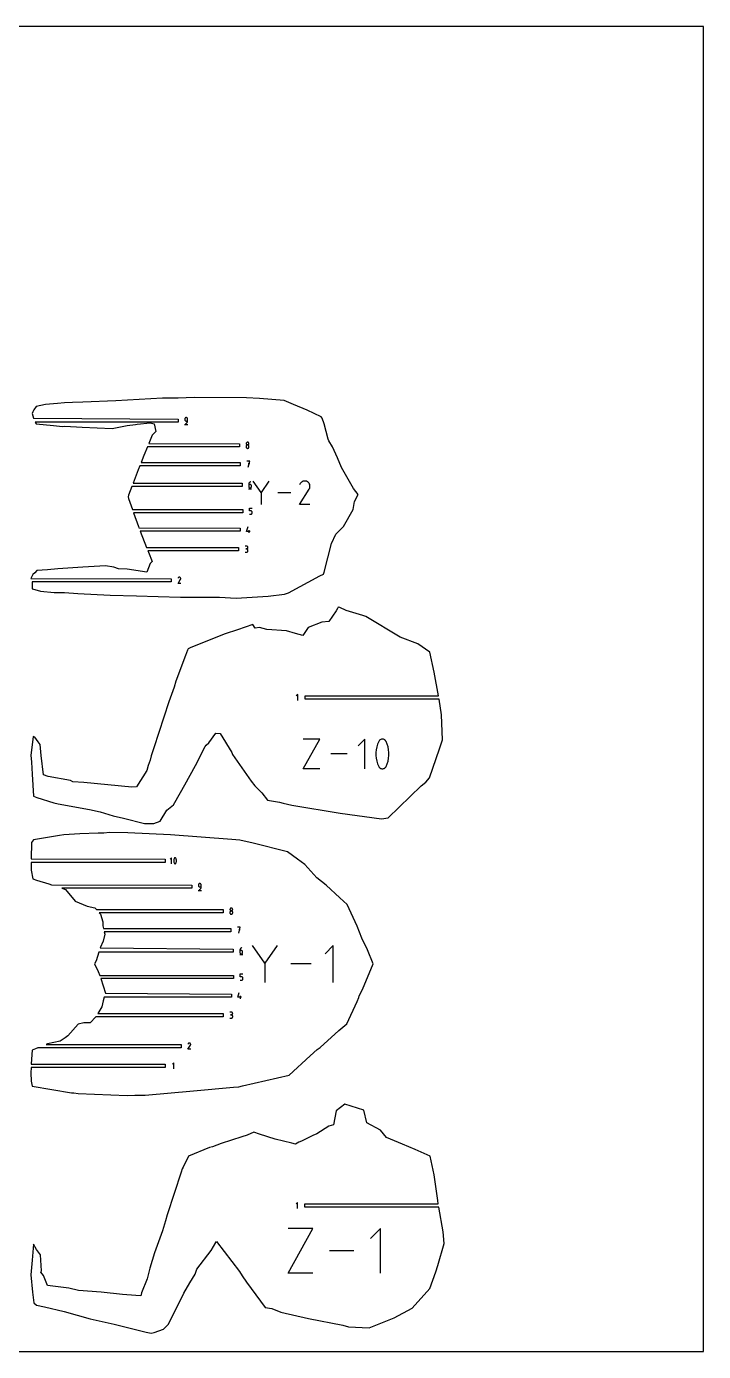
# Model space of a CAD drawing. Extents: x 0 to 560, y 0 to 480.
# Drawn here: x 314.8 to 560, y 0 to 480 of the extents above; entities that cross this region are included whole.
import ezdxf

# ---------------------------------------------------------------- set-up
doc = ezdxf.new("R2010")
doc.units = 0

msp = doc.modelspace()

# ---------------------------------------------------------------- linework, layer by layer
at = {"layer": 'annotation', "color": 1}
for p, q in [((372.147314, 337.915461), (372.139284, 337.825975)), ((372.139284, 337.825975), (372.139284, 337.576914)), ((372.139284, 337.576914), (372.139284, 337.576914)), ((372.139284, 337.576914), (372.147314, 337.487433)), ((372.170462, 337.999706), (372.147314, 337.915461)), ((372.147314, 337.487433), (372.170462, 337.4032)), ((372.207309, 338.077298), (372.170462, 337.999706)), ((372.170462, 337.4032), (372.207309, 337.325627)), ((372.256439, 338.146827), (372.207309, 338.077298)), ((372.207309, 337.325627), (372.256439, 337.25612)), ((372.316432, 338.206879), (372.256439, 338.146827)), ((372.256439, 337.25612), (372.316432, 337.196091)), ((372.385873, 338.256044), (372.316432, 338.206879)), ((372.316432, 337.196091), (372.385873, 337.146949)), ((372.463343, 338.292909), (372.385873, 338.256044)), ((372.385873, 337.146949), (372.463343, 337.110102)), ((372.387782, 336.084096), (372.530029, 336.137104)), ((372.387782, 336.084096), (372.387782, 336.084096)), ((372.547425, 338.316064), (372.463343, 338.292909)), ((372.463343, 337.110102), (372.547425, 337.08696)), ((372.530029, 336.137104), (372.660594, 336.208754)), ((372.636702, 338.324096), (372.547425, 338.316064)), ((372.547425, 337.08696), (372.636702, 337.078933)), ((372.726164, 338.316064), (372.636702, 338.324096)), ((372.636702, 338.324096), (372.636702, 338.324096)), ((372.636702, 337.078933), (373.134121, 337.078933)), ((372.660594, 336.208754), (372.778128, 336.297221)), ((372.810345, 338.292909), (372.726164, 338.316064)), ((372.778128, 336.297221), (372.881282, 336.400678)), ((372.887844, 338.256044), (372.810345, 338.292909)), ((372.881282, 336.400678), (372.968706, 336.517301)), ((372.957261, 338.206879), (372.887844, 338.256044)), ((373.017197, 338.146827), (372.957261, 338.206879)), ((372.968706, 336.517301), (373.039051, 336.645264)), ((373.066251, 338.077298), (373.017197, 338.146827)), ((373.039051, 336.645264), (373.090968, 336.78274)), ((373.103023, 337.999706), (373.066251, 338.077298)), ((373.090968, 336.78274), (373.123108, 336.927905)), ((373.126113, 337.915461), (373.103023, 337.999706)), ((373.123108, 336.927905), (373.134121, 337.078933)), ((373.134121, 337.825975), (373.126113, 337.915461)), ((373.134121, 337.078933), (373.134121, 337.825975)), ((373.134121, 337.825975), (373.134121, 337.825975)), ((372.077124, 335.804096), (373.197124, 335.804096)), ((394.389874, 329.000863), (394.381847, 328.911795)), ((394.381847, 328.911795), (394.381847, 328.911795)), ((394.381847, 328.911795), (394.389878, 328.822309)), ((394.389874, 328.005138), (394.381847, 327.915693)), ((394.381847, 327.915693), (394.381847, 327.667897)), ((394.381847, 327.667897), (394.381847, 327.667897)), ((394.381847, 327.667897), (394.389878, 327.578459)), ((394.41301, 329.084783), (394.389874, 329.000863)), ((394.41301, 328.08935), (394.389874, 328.005138)), ((394.389878, 328.822309), (394.413026, 328.738064)), ((394.389878, 327.578459), (394.413026, 327.494343)), ((394.449842, 329.16213), (394.41301, 329.084783)), ((394.449842, 328.166918), (394.41301, 328.08935)), ((394.413026, 328.738064), (394.449873, 328.660471)), ((394.413026, 327.494343), (394.449873, 327.416937)), ((394.498956, 329.231483), (394.449842, 329.16213)), ((394.498956, 328.236429), (394.449842, 328.166918)), ((394.449873, 328.660471), (394.499002, 328.590943)), ((394.449873, 327.416937), (394.499002, 327.347631)), ((394.558938, 329.291418), (394.498956, 329.231483)), ((394.558938, 328.29647), (394.498956, 328.236429)), ((394.499002, 328.590943), (394.558996, 328.530891)), ((394.499002, 327.347631), (394.558996, 327.287811)), ((394.628374, 329.340512), (394.558938, 329.291418)), ((394.628374, 328.345627), (394.558938, 328.29647)), ((394.558996, 328.530891), (394.628437, 328.481726)), ((394.558996, 327.287811), (394.628437, 327.238868)), ((394.70585, 329.377341), (394.628374, 329.340512)), ((394.70585, 328.382489), (394.628374, 328.345627)), ((394.628437, 328.481726), (394.705907, 328.44486)), ((394.628437, 327.238868), (394.705907, 327.20219)), ((394.789952, 329.400482), (394.70585, 329.377341)), ((394.789952, 328.405642), (394.70585, 328.382489)), ((394.705907, 328.44486), (394.789989, 328.421706)), ((394.705907, 327.20219), (394.789989, 327.179164)), ((394.879266, 329.408512), (394.789952, 329.400482)), ((394.879266, 328.413674), (394.789952, 328.405642)), ((394.789989, 328.421706), (394.879266, 328.413674)), ((394.789989, 327.179164), (394.879266, 327.171181)), ((394.96858, 329.400482), (394.879266, 329.408512)), ((394.879266, 329.408512), (394.879266, 329.408512)), ((394.879266, 328.413674), (394.968543, 328.421706)), ((394.96858, 328.405647), (394.879266, 328.413674)), ((394.879266, 328.413674), (394.879266, 328.413674)), ((394.879266, 328.413674), (394.879266, 328.413674)), ((394.879266, 327.171181), (394.968543, 327.179164)), ((394.879266, 327.171181), (394.879266, 327.171181)), ((394.968543, 328.421706), (395.052625, 328.44486)), ((394.968543, 327.179164), (395.052625, 327.20219)), ((395.052682, 329.377341), (394.96858, 329.400482)), ((395.052682, 328.382505), (394.96858, 328.405647)), ((395.052625, 328.44486), (395.130096, 328.481726)), ((395.052625, 327.20219), (395.130096, 327.238868)), ((395.130158, 329.340512), (395.052682, 329.377341)), ((395.130158, 328.345659), (395.052682, 328.382505)), ((395.130096, 328.481726), (395.199536, 328.530891)), ((395.130096, 327.238868), (395.199536, 327.287811)), ((395.199594, 329.291418), (395.130158, 329.340512)), ((395.199594, 328.296516), (395.130158, 328.345659)), ((395.199536, 328.530891), (395.25953, 328.590943)), ((395.199536, 327.287811), (395.25953, 327.347631)), ((395.259576, 329.231483), (395.199594, 329.291418)), ((395.259576, 328.236487), (395.199594, 328.296516)), ((395.25953, 328.590943), (395.308659, 328.660471)), ((395.25953, 327.347631), (395.308659, 327.416937)), ((395.30869, 329.16213), (395.259576, 329.231483)), ((395.30869, 328.166981), (395.259576, 328.236487)), ((395.308659, 328.660471), (395.345506, 328.738064)), ((395.308659, 327.416937), (395.345506, 327.494343)), ((395.345522, 329.084783), (395.30869, 329.16213)), ((395.345522, 328.089407), (395.30869, 328.166981)), ((395.345506, 328.738064), (395.368654, 328.822309)), ((395.345506, 327.494343), (395.368654, 327.578459)), ((395.368659, 329.000863), (395.345522, 329.084783)), ((395.368659, 328.005175), (395.345522, 328.089407)), ((395.368654, 328.822309), (395.376685, 328.911795)), ((395.368654, 327.578459), (395.376685, 327.667897)), ((395.376685, 328.911795), (395.368659, 329.000863)), ((395.376685, 327.915693), (395.368659, 328.005175)), ((395.376685, 328.911795), (395.376685, 328.911795)), ((395.376685, 327.667897), (395.376685, 327.915693)), ((395.376685, 327.915693), (395.376685, 327.915693)), ((395.6311, 322.560087), (394.634998, 322.560087)), ((395.133119, 320.320087), (395.6311, 322.560087)), ((395.6311, 321.562581), (395.133119, 321.562581)), ((395.223862, 312.572289), (396.343862, 312.572289)), ((395.297177, 314.246189), (395.286163, 314.094783)), ((395.286163, 314.094783), (395.286163, 313.35027)), ((395.783581, 314.094783), (395.286163, 314.094783)), ((395.286163, 313.35027), (395.286163, 313.35027)), ((395.286163, 313.35027), (395.294193, 313.260789)), ((395.294193, 313.260789), (395.317341, 313.176556)), ((395.329325, 314.39166), (395.297177, 314.246189)), ((395.317341, 313.176556), (395.354188, 313.098983)), ((395.381263, 314.529394), (395.329325, 314.39166)), ((395.354188, 313.098983), (395.403318, 313.029476)), ((395.451651, 314.657585), (395.381263, 314.529394)), ((395.403318, 313.029476), (395.463311, 312.969447)), ((395.539146, 314.774432), (395.451651, 314.657585)), ((395.463311, 312.969447), (395.532752, 312.920305)), ((395.532752, 312.920305), (395.610222, 312.883458)), ((395.642405, 314.878129), (395.539146, 314.774432)), ((395.610222, 312.883458), (395.694304, 312.860316)), ((395.760086, 314.966873), (395.642405, 314.878129)), ((395.694304, 312.860316), (395.783581, 312.852289)), ((395.890846, 315.038861), (395.760086, 314.966873)), ((395.873043, 314.086799), (395.783581, 314.094783)), ((395.783581, 312.852289), (395.873043, 312.860316)), ((395.783581, 312.852289), (395.783581, 312.852289)), ((395.957224, 314.063773), (395.873043, 314.086799)), ((395.873043, 312.860316), (395.957224, 312.883458)), ((396.033344, 315.092289), (395.890846, 315.038861)), ((396.034723, 314.027095), (395.957224, 314.063773)), ((395.957224, 312.883458), (396.034723, 312.920305)), ((396.033344, 315.092289), (396.033344, 315.092289)), ((396.104141, 313.978152), (396.034723, 314.027095)), ((396.034723, 312.920305), (396.104141, 312.969447)), ((396.164076, 313.918332), (396.104141, 313.978152)), ((396.104141, 312.969447), (396.164076, 313.029476)), ((396.21313, 313.849026), (396.164076, 313.918332)), ((396.164076, 313.029476), (396.21313, 313.098983)), ((396.249902, 313.77162), (396.21313, 313.849026)), ((396.21313, 313.098983), (396.249902, 313.176556)), ((396.272992, 313.687504), (396.249902, 313.77162)), ((396.249902, 313.176556), (396.272992, 313.260789)), ((396.281, 313.598066), (396.272992, 313.687504)), ((396.272992, 313.260789), (396.281, 313.35027)), ((396.281, 313.35027), (396.281, 313.598066)), ((396.281, 313.598066), (396.281, 313.598066)), ((399.755255, 311.22603), (396.906644, 315.345511)), ((402.603331, 315.345511), (399.755255, 311.22603)), ((413.678695, 306.805231), (417.18336, 312.447292)), ((413.933083, 314.395637), (413.684051, 313.917923)), ((414.130711, 314.675876), (413.933083, 314.395637)), ((414.367819, 314.90981), (414.130711, 314.675876)), ((414.637198, 315.095566), (414.367819, 314.90981)), ((414.931635, 315.231271), (414.637198, 315.095566)), ((415.243919, 315.315052), (414.931635, 315.231271)), ((415.56684, 315.345035), (415.243919, 315.315052)), ((415.893186, 315.319347), (415.56684, 315.345035)), ((416.215745, 315.236114), (415.893186, 315.319347)), ((416.527306, 315.093464), (416.215745, 315.236114)), ((416.805965, 314.895589), (416.527306, 315.093464)), ((416.527306, 315.093464), (416.527306, 315.093464)), ((417.038954, 314.658141), (416.805965, 314.895589)), ((417.224201, 314.388397), (417.038954, 314.658141)), ((417.18336, 312.447292), (417.18755, 312.452476)), ((417.18336, 312.447292), (417.18336, 312.447292)), ((417.18755, 312.452476), (417.191567, 312.457705)), ((417.191567, 312.457705), (417.19544, 312.463021)), ((417.19544, 312.463021), (417.199193, 312.46847)), ((417.199193, 312.46847), (417.202854, 312.474095)), ((417.202854, 312.474095), (417.206448, 312.479941)), ((417.206448, 312.479941), (417.210003, 312.486051)), ((417.210003, 312.486051), (417.213545, 312.492469)), ((417.213545, 312.492469), (417.2171, 312.49924)), ((417.2171, 312.49924), (417.361807, 312.809938)), ((417.2171, 312.49924), (417.2171, 312.49924)), ((417.359635, 314.093634), (417.224201, 314.388397)), ((417.443184, 313.781129), (417.359635, 314.093634)), ((417.361807, 312.809938), (417.446342, 313.132004)), ((417.472777, 313.45816), (417.443184, 313.781129)), ((417.446342, 313.132004), (417.472777, 313.45816)), ((399.755255, 311.557538), (399.755255, 306.805033)), ((410.476375, 311.075272), (405.80688, 311.075272)), ((395.532239, 304.548924), (395.532239, 305.546431)), ((395.532239, 305.546431), (396.527076, 305.546431)), ((396.029658, 304.548924), (395.532239, 304.548924)), ((395.532239, 303.306431), (396.029658, 303.306431)), ((396.118972, 304.540941), (396.029658, 304.548924)), ((396.029658, 303.306431), (396.118935, 303.314458)), ((396.029658, 303.306431), (396.029658, 303.306431)), ((396.118935, 303.314458), (396.203017, 303.3376)), ((396.203074, 304.517915), (396.118972, 304.540941)), ((396.203017, 303.3376), (396.280487, 303.374447)), ((396.28055, 304.481237), (396.203074, 304.517915)), ((396.280487, 303.374447), (396.349928, 303.423589)), ((396.349986, 304.432294), (396.28055, 304.481237)), ((396.349928, 303.423589), (396.409921, 303.483618)), ((396.409968, 304.372474), (396.349986, 304.432294)), ((396.409921, 303.483618), (396.459051, 303.553124)), ((396.459082, 304.303168), (396.409968, 304.372474)), ((396.459051, 303.553124), (396.495898, 303.630698)), ((396.495914, 304.225762), (396.459082, 304.303168)), ((396.495898, 303.630698), (396.519046, 303.714931)), ((396.51905, 304.141646), (396.495914, 304.225762)), ((396.519046, 303.714931), (396.527076, 303.804412)), ((396.527076, 304.052208), (396.51905, 304.141646)), ((396.527076, 303.804412), (396.527076, 304.052208)), ((396.527076, 304.052208), (396.527076, 304.052208)), ((417.471488, 306.805231), (413.678695, 306.805231)), ((394.526347, 297.102955), (395.023063, 298.844974)), ((395.770104, 297.102955), (394.526347, 297.102955)), ((395.397286, 296.604974), (395.397286, 297.599812)), ((394.509453, 291.756251), (394.012035, 291.756251)), ((394.012035, 289.51892), (394.509453, 289.51892)), ((394.509453, 290.761413), (394.260393, 290.761413)), ((394.260393, 290.761413), (394.509453, 290.761413)), ((394.598915, 291.748221), (394.509453, 291.756251)), ((394.509453, 290.761413), (394.598915, 290.769445)), ((394.598915, 290.753384), (394.509453, 290.761413)), ((394.509453, 290.761413), (394.509453, 290.761413)), ((394.509453, 289.51892), (394.598915, 289.526945)), ((394.509453, 289.51892), (394.509453, 289.51892)), ((394.683096, 291.72508), (394.598915, 291.748221)), ((394.598915, 290.769445), (394.683096, 290.7926)), ((394.683096, 290.730242), (394.598915, 290.753384)), ((394.598915, 289.526945), (394.683096, 289.550075)), ((394.760595, 291.688251), (394.683096, 291.72508)), ((394.683096, 290.7926), (394.760595, 290.829465)), ((394.760595, 290.693414), (394.683096, 290.730242)), ((394.683096, 289.550075), (394.760595, 289.586889)), ((394.830013, 291.639158), (394.760595, 291.688251)), ((394.760595, 290.829465), (394.830013, 290.87863)), ((394.830013, 290.64432), (394.760595, 290.693414)), ((394.760595, 289.586889), (394.830013, 289.635967)), ((394.889948, 291.579223), (394.830013, 291.639158)), ((394.830013, 290.87863), (394.889948, 290.938683)), ((394.889948, 290.584385), (394.830013, 290.64432)), ((394.830013, 289.635967), (394.889948, 289.69589)), ((394.939002, 291.50987), (394.889948, 291.579223)), ((394.889948, 290.938683), (394.939002, 291.008211)), ((394.939002, 290.515032), (394.889948, 290.584385)), ((394.889948, 289.69589), (394.939002, 289.765239)), ((394.975774, 291.432522), (394.939002, 291.50987)), ((394.939002, 291.008211), (394.975774, 291.085803)), ((394.975774, 290.437684), (394.939002, 290.515032)), ((394.939002, 289.765239), (394.975774, 289.842592)), ((394.998864, 291.348603), (394.975774, 291.432522)), ((394.975774, 291.085803), (394.998864, 291.170049)), ((394.998864, 290.353765), (394.975774, 290.437684)), ((394.975774, 289.842592), (394.998864, 289.926532)), ((395.006872, 291.259535), (394.998864, 291.348603)), ((394.998864, 291.170049), (395.006872, 291.259535)), ((395.006872, 290.264697), (394.998864, 290.353765)), ((394.998864, 289.926532), (395.006872, 290.015636)), ((395.006872, 291.259535), (395.006872, 291.259535)), ((395.006872, 290.015636), (395.006872, 290.264697)), ((395.006872, 290.264697), (395.006872, 290.264697)), ((369.668873, 278.260162), (370.588135, 279.740057)), ((369.735598, 280.251101), (369.670278, 280.125798)), ((369.787435, 280.324607), (369.735598, 280.251101)), ((369.849628, 280.385967), (369.787435, 280.324607)), ((369.920285, 280.434691), (369.849628, 280.385967)), ((369.997515, 280.470286), (369.920285, 280.434691)), ((370.079426, 280.492261), (369.997515, 280.470286)), ((370.164127, 280.500125), (370.079426, 280.492261)), ((370.249727, 280.493388), (370.164127, 280.500125)), ((370.334333, 280.471556), (370.249727, 280.493388)), ((370.416055, 280.434139), (370.334333, 280.471556)), ((370.489146, 280.382237), (370.416055, 280.434139)), ((370.416055, 280.434139), (370.416055, 280.434139)), ((370.550258, 280.319955), (370.489146, 280.382237)), ((370.598848, 280.249202), (370.550258, 280.319955)), ((370.588135, 279.740057), (370.589234, 279.741416)), ((370.588135, 279.740057), (370.588135, 279.740057)), ((370.589234, 279.741416), (370.590288, 279.742788)), ((370.590288, 279.742788), (370.591304, 279.744182)), ((370.591304, 279.744182), (370.592288, 279.745612)), ((370.592288, 279.745612), (370.593248, 279.747087)), ((370.593248, 279.747087), (370.594191, 279.74862)), ((370.594191, 279.74862), (370.595124, 279.750223)), ((370.595124, 279.750223), (370.596053, 279.751906)), ((370.596053, 279.751906), (370.596985, 279.753683)), ((370.596985, 279.753683), (370.634941, 279.835178)), ((370.596985, 279.753683), (370.596985, 279.753683)), ((370.634372, 280.171887), (370.598848, 280.249202)), ((370.656286, 280.089918), (370.634372, 280.171887)), ((370.634941, 279.835178), (370.657115, 279.919654)), ((370.664049, 280.005204), (370.656286, 280.089918)), ((370.657115, 279.919654), (370.664049, 280.005204)), ((370.66371, 278.260162), (369.668873, 278.260162)), ((413.015437, 238.028063), (412.517456, 237.529942)), ((413.015437, 235.788063), (413.015437, 238.028063)), ((415.02313, 211.102136), (420.984576, 221.838663)), ((420.984576, 221.838663), (415.02313, 221.838663)), ((437.294725, 221.838663), (434.907857, 219.451122)), ((437.294725, 211.102136), (437.294725, 221.838663)), ((442.350307, 220.988503), (441.938743, 220.020666)), ((442.488902, 221.21898), (442.350307, 220.988503)), ((442.350307, 220.988503), (442.350307, 220.988503)), ((442.661629, 221.415388), (442.488902, 221.21898)), ((442.862767, 221.575825), (442.661629, 221.415388)), ((443.086598, 221.69839), (442.862767, 221.575825)), ((443.327403, 221.781184), (443.086598, 221.69839)), ((443.579463, 221.822304), (443.327403, 221.781184)), ((443.837059, 221.819851), (443.579463, 221.822304)), ((444.094472, 221.771924), (443.837059, 221.819851)), ((444.345984, 221.676621), (444.094472, 221.771924)), ((444.442267, 221.626025), (444.345984, 221.676621)), ((444.345984, 221.676621), (444.345984, 221.676621)), ((444.534659, 221.56791), (444.442267, 221.626025)), ((444.622712, 221.502734), (444.534659, 221.56791)), ((444.705978, 221.430958), (444.622712, 221.502734)), ((444.784006, 221.353042), (444.705978, 221.430958)), ((444.856349, 221.269446), (444.784006, 221.353042)), ((444.922558, 221.18063), (444.856349, 221.269446)), ((444.982183, 221.087053), (444.922558, 221.18063)), ((445.034775, 220.989176), (444.982183, 221.087053)), ((445.448334, 220.019344), (445.034775, 220.989176)), ((445.034775, 220.989176), (445.034775, 220.989176)), ((430.882333, 216.4704), (425.011784, 216.4704)), ((441.424288, 218.008728), (441.321396, 216.980509)), ((441.321396, 216.980509), (441.321396, 215.948046)), ((441.63007, 219.02476), (441.424288, 218.008728)), ((441.938743, 220.020666), (441.63007, 219.02476)), ((445.758504, 219.021943), (445.448334, 220.019344)), ((445.965283, 218.004912), (445.758504, 219.021943)), ((446.068673, 216.976195), (445.965283, 218.004912)), ((446.068673, 215.943732), (446.068673, 216.976195)), ((441.321396, 215.948046), (441.424288, 214.919279)), ((441.424288, 214.919279), (441.63007, 213.902149)), ((441.63007, 213.902149), (441.938743, 212.904598)), ((441.938743, 212.904598), (442.350307, 211.934566)), ((442.350307, 211.934566), (442.350307, 211.934566)), ((442.350307, 211.934566), (442.402708, 211.836884)), ((442.402708, 211.836884), (442.461893, 211.743774)), ((442.461893, 211.743774), (442.527611, 211.655518)), ((442.527611, 211.655518), (442.599613, 211.5724)), ((442.599613, 211.5724), (442.67765, 211.494701)), ((442.67765, 211.494701), (442.761472, 211.422704)), ((442.761472, 211.422704), (442.85083, 211.356693)), ((442.85083, 211.356693), (442.945475, 211.296949)), ((442.945475, 211.296949), (443.045158, 211.243755)), ((443.045158, 211.243755), (443.045158, 211.243755)), ((443.045158, 211.243755), (443.294688, 211.150474)), ((444.058441, 211.144697), (444.298794, 211.227827)), ((444.298794, 211.227827), (444.52239, 211.350336)), ((444.52239, 211.350336), (444.723442, 211.510335)), ((444.723442, 211.510335), (444.896166, 211.705932)), ((444.896166, 211.705932), (445.034775, 211.935239)), ((445.034775, 211.935239), (445.448334, 212.903276)), ((445.034775, 211.935239), (445.034775, 211.935239)), ((445.448334, 212.903276), (445.758504, 213.899331)), ((445.758504, 213.899331), (445.965283, 214.915463)), ((445.965283, 214.915463), (446.068673, 215.943732)), ((420.984576, 211.102136), (415.02313, 211.102136)), ((443.294688, 211.150474), (443.550602, 211.10413)), ((443.550602, 211.10413), (443.807115, 211.102834)), ((443.807115, 211.102834), (444.058441, 211.144697)), ((367.325743, 178.857506), (366.846673, 178.378301)), ((367.325743, 176.70257), (367.325743, 178.857506)), ((368.154591, 178.088797), (368.133939, 177.882423)), ((368.133939, 177.882423), (368.133939, 177.675196)), ((368.133939, 177.675196), (368.154591, 177.468712)), ((368.195893, 178.292726), (368.154591, 178.088797)), ((368.257847, 178.492615), (368.195893, 178.292726)), ((368.340453, 178.68687), (368.257847, 178.492615)), ((368.36827, 178.733129), (368.340453, 178.68687)), ((368.340453, 178.68687), (368.340453, 178.68687)), ((368.402938, 178.77255), (368.36827, 178.733129)), ((368.443309, 178.804752), (368.402938, 178.77255)), ((368.488234, 178.829352), (368.443309, 178.804752)), ((368.536566, 178.84597), (368.488234, 178.829352)), ((368.587157, 178.854223), (368.536566, 178.84597)), ((368.63886, 178.85373), (368.587157, 178.854223)), ((368.690525, 178.844111), (368.63886, 178.85373)), ((368.741006, 178.824983), (368.690525, 178.844111)), ((368.760331, 178.814828), (368.741006, 178.824983)), ((368.741006, 178.824983), (368.741006, 178.824983)), ((368.778875, 178.803163), (368.760331, 178.814828)), ((368.796549, 178.790082), (368.778875, 178.803163)), ((368.813261, 178.775675), (368.796549, 178.790082)), ((368.828922, 178.760037), (368.813261, 178.775675)), ((368.843442, 178.743258), (368.828922, 178.760037)), ((368.856731, 178.725432), (368.843442, 178.743258)), ((368.868698, 178.70665), (368.856731, 178.725432)), ((368.879254, 178.687005), (368.868698, 178.70665)), ((368.96226, 178.492349), (368.879254, 178.687005)), ((368.879254, 178.687005), (368.879254, 178.687005)), ((369.024514, 178.29216), (368.96226, 178.492349)), ((369.066017, 178.088031), (369.024514, 178.29216)), ((369.086768, 177.881557), (369.066017, 178.088031)), ((369.066017, 177.467946), (369.086768, 177.67433)), ((369.086768, 177.67433), (369.086768, 177.881557)), ((368.154591, 177.468712), (368.195893, 177.264563)), ((368.195893, 177.264563), (368.257847, 177.064344)), ((368.257847, 177.064344), (368.340453, 176.869648)), ((368.340453, 176.869648), (368.340453, 176.869648)), ((368.340453, 176.869648), (368.35097, 176.850042)), ((368.35097, 176.850042), (368.362849, 176.831354)), ((368.362849, 176.831354), (368.376039, 176.81364)), ((368.376039, 176.81364), (368.390491, 176.796957)), ((368.390491, 176.796957), (368.406154, 176.781362)), ((368.406154, 176.781362), (368.422978, 176.766912)), ((368.422978, 176.766912), (368.440913, 176.753663)), ((368.440913, 176.753663), (368.459909, 176.741671)), ((368.459909, 176.741671), (368.479917, 176.730995)), ((368.479917, 176.730995), (368.479917, 176.730995)), ((368.479917, 176.730995), (368.53, 176.712272)), ((368.53, 176.712272), (368.581365, 176.702971)), ((368.581365, 176.702971), (368.63285, 176.702711)), ((368.63285, 176.702711), (368.683293, 176.711113)), ((368.683293, 176.711113), (368.731535, 176.727798)), ((368.731535, 176.727798), (368.776413, 176.752387)), ((368.776413, 176.752387), (368.816766, 176.7845)), ((368.816766, 176.7845), (368.851434, 176.823759)), ((368.851434, 176.823759), (368.879254, 176.869783)), ((368.879254, 176.869783), (368.96226, 177.064078)), ((368.879254, 176.869783), (368.879254, 176.869783)), ((368.96226, 177.064078), (369.024514, 177.263997)), ((369.024514, 177.263997), (369.066017, 177.467946)), ((377.070554, 169.126414), (377.062523, 169.036928)), ((377.062523, 169.036928), (377.062523, 168.787868)), ((377.062523, 168.787868), (377.062523, 168.787868)), ((377.062523, 168.787868), (377.070554, 168.698386)), ((377.093702, 169.210659), (377.070554, 169.126414)), ((377.070554, 168.698386), (377.093702, 168.614154)), ((377.130549, 169.288252), (377.093702, 169.210659)), ((377.093702, 168.614154), (377.130549, 168.53658)), ((377.179678, 169.35778), (377.130549, 169.288252)), ((377.130549, 168.53658), (377.179678, 168.467074)), ((377.239672, 169.417833), (377.179678, 169.35778)), ((377.179678, 168.467074), (377.239672, 168.407045)), ((377.309112, 169.466997), (377.239672, 169.417833)), ((377.239672, 168.407045), (377.309112, 168.357902)), ((377.386583, 169.503863), (377.309112, 169.466997)), ((377.309112, 168.357902), (377.386583, 168.321056)), ((377.470665, 169.527017), (377.386583, 169.503863)), ((377.386583, 168.321056), (377.470665, 168.297914)), ((377.559942, 169.535049), (377.470665, 169.527017)), ((377.470665, 168.297914), (377.559942, 168.289887)), ((377.649404, 169.527017), (377.559942, 169.535049)), ((377.559942, 169.535049), (377.559942, 169.535049)), ((377.559942, 168.289887), (378.057361, 168.289887)), ((377.733584, 169.503863), (377.649404, 169.527017)), ((377.811084, 169.466997), (377.733584, 169.503863)), ((377.880501, 169.417833), (377.811084, 169.466997)), ((377.940437, 169.35778), (377.880501, 169.417833)), ((377.989491, 169.288252), (377.940437, 169.35778)), ((378.026263, 169.210659), (377.989491, 169.288252)), ((378.014208, 167.993694), (378.046348, 168.138859)), ((378.049353, 169.126414), (378.026263, 169.210659)), ((378.046348, 168.138859), (378.057361, 168.289887)), ((378.057361, 169.036928), (378.049353, 169.126414)), ((378.057361, 168.289887), (378.057361, 169.036928)), ((378.057361, 169.036928), (378.057361, 169.036928)), ((377.000363, 167.015049), (378.120363, 167.015049)), ((377.311022, 167.295049), (377.453269, 167.348058)), ((377.311022, 167.295049), (377.311022, 167.295049)), ((377.453269, 167.348058), (377.583834, 167.419708)), ((377.583834, 167.419708), (377.701368, 167.508175)), ((377.701368, 167.508175), (377.804522, 167.611632)), ((377.804522, 167.611632), (377.891946, 167.728255)), ((377.891946, 167.728255), (377.962291, 167.856217)), ((377.962291, 167.856217), (378.014208, 167.993694)), ((388.484372, 160.211817), (388.476346, 160.122749)), ((388.476346, 160.122749), (388.476346, 160.122749)), ((388.476346, 160.122749), (388.484376, 160.033263)), ((388.484372, 159.216091), (388.476346, 159.126647)), ((388.476346, 159.126647), (388.476346, 158.878851)), ((388.476346, 158.878851), (388.476346, 158.878851)), ((388.476346, 158.878851), (388.484376, 158.789413)), ((388.507508, 160.295736), (388.484372, 160.211817)), ((388.507508, 159.300304), (388.484372, 159.216091)), ((388.484376, 160.033263), (388.507524, 159.949018)), ((388.484376, 158.789413), (388.507524, 158.705297)), ((388.54434, 160.373084), (388.507508, 160.295736)), ((388.54434, 159.377872), (388.507508, 159.300304)), ((388.507524, 159.949018), (388.544371, 159.871425)), ((388.507524, 158.705297), (388.544371, 158.627891)), ((388.593454, 160.442437), (388.54434, 160.373084)), ((388.593454, 159.447383), (388.54434, 159.377872)), ((388.544371, 159.871425), (388.593501, 159.801897)), ((388.544371, 158.627891), (388.593501, 158.558584)), ((388.653436, 160.502372), (388.593454, 160.442437)), ((388.653436, 159.507423), (388.593454, 159.447383)), ((388.593501, 159.801897), (388.653494, 159.741844)), ((388.593501, 158.558584), (388.653494, 158.498765)), ((388.722872, 160.551465), (388.653436, 160.502372)), ((388.722872, 159.556581), (388.653436, 159.507423)), ((388.653494, 159.741844), (388.722935, 159.69268)), ((388.653494, 158.498765), (388.722935, 158.449822)), ((388.800348, 160.588294), (388.722872, 160.551465)), ((388.800348, 159.593443), (388.722872, 159.556581)), ((388.722935, 159.69268), (388.800405, 159.655814)), ((388.722935, 158.449822), (388.800405, 158.413143)), ((388.88445, 160.611435), (388.800348, 160.588294)), ((388.88445, 159.616596), (388.800348, 159.593443)), ((388.800405, 159.655814), (388.884487, 159.632659)), ((388.800405, 158.413143), (388.884487, 158.390118)), ((388.973764, 160.619465), (388.88445, 160.611435)), ((388.973764, 159.624628), (388.88445, 159.616596)), ((388.884487, 159.632659), (388.973764, 159.624628)), ((389.063078, 160.611435), (388.973764, 160.619465)), ((388.973764, 160.619465), (388.973764, 160.619465)), ((388.973764, 159.624628), (389.063041, 159.632659)), ((389.063078, 159.616601), (388.973764, 159.624628)), ((388.973764, 159.624628), (388.973764, 159.624628)), ((388.973764, 159.624628), (388.973764, 159.624628)), ((389.063041, 159.632659), (389.147124, 159.655814)), ((389.063041, 158.390118), (389.147124, 158.413143)), ((389.14718, 160.588294), (389.063078, 160.611435)), ((389.14718, 159.593459), (389.063078, 159.616601)), ((389.147124, 159.655814), (389.224594, 159.69268)), ((389.147124, 158.413143), (389.224594, 158.449822)), ((389.224656, 160.551465), (389.14718, 160.588294)), ((389.224656, 159.556612), (389.14718, 159.593459)), ((389.224594, 159.69268), (389.294035, 159.741844)), ((389.224594, 158.449822), (389.294035, 158.498765)), ((389.294092, 160.502372), (389.224656, 160.551465)), ((389.294092, 159.50747), (389.224656, 159.556612)), ((389.294035, 159.741844), (389.354028, 159.801897)), ((389.294035, 158.498765), (389.354028, 158.558584)), ((389.354074, 160.442437), (389.294092, 160.502372)), ((389.354074, 159.44744), (389.294092, 159.50747)), ((389.354028, 159.801897), (389.403157, 159.871425)), ((389.354028, 158.558584), (389.403157, 158.627891)), ((389.403188, 160.373084), (389.354074, 160.442437)), ((389.403188, 159.377934), (389.354074, 159.44744)), ((389.403157, 159.871425), (389.440004, 159.949018)), ((389.403157, 158.627891), (389.440004, 158.705297)), ((389.440021, 160.295736), (389.403188, 160.373084)), ((389.440021, 159.30036), (389.403188, 159.377934)), ((389.440004, 159.949018), (389.463152, 160.033263)), ((389.440004, 158.705297), (389.463152, 158.789413)), ((389.463157, 160.211817), (389.440021, 160.295736)), ((389.463157, 159.216128), (389.440021, 159.30036)), ((389.463152, 160.033263), (389.471183, 160.122749)), ((389.463152, 158.789413), (389.471183, 158.878851)), ((389.471183, 160.122749), (389.463157, 160.211817)), ((389.471183, 159.126647), (389.463157, 159.216128)), ((389.471183, 160.122749), (389.471183, 160.122749)), ((389.471183, 158.878851), (389.471183, 159.126647)), ((389.471183, 159.126647), (389.471183, 159.126647)), ((388.884487, 158.390118), (388.973764, 158.382134)), ((388.973764, 158.382134), (389.063041, 158.390118)), ((388.973764, 158.382134), (388.973764, 158.382134)), ((392.234706, 153.771041), (391.238605, 153.771041)), ((391.736726, 151.531041), (392.234706, 153.771041)), ((392.234706, 152.773534), (391.736726, 152.773534)), ((392.100436, 145.457142), (392.089422, 145.305736)), ((392.089422, 145.305736), (392.089422, 144.561223)), ((392.586841, 145.305736), (392.089422, 145.305736)), ((392.089422, 144.561223), (392.089422, 144.561223)), ((392.089422, 144.561223), (392.097453, 144.471742)), ((392.097453, 144.471742), (392.120601, 144.38751)), ((392.132584, 145.602614), (392.100436, 145.457142)), ((392.120601, 144.38751), (392.157448, 144.309936)), ((392.184523, 145.740347), (392.132584, 145.602614)), ((392.157448, 144.309936), (392.206577, 144.24043)), ((392.254911, 145.868539), (392.184523, 145.740347)), ((392.206577, 144.24043), (392.266571, 144.180401)), ((392.342406, 145.985385), (392.254911, 145.868539)), ((392.266571, 144.180401), (392.336011, 144.131258)), ((392.336011, 144.131258), (392.413482, 144.094411)), ((392.445664, 146.089082), (392.342406, 145.985385)), ((392.413482, 144.094411), (392.497564, 144.07127)), ((392.563345, 146.177827), (392.445664, 146.089082)), ((392.497564, 144.07127), (392.586841, 144.063243)), ((392.694106, 146.249815), (392.563345, 146.177827)), ((392.676303, 145.297753), (392.586841, 145.305736)), ((392.586841, 144.063243), (392.676303, 144.07127)), ((392.586841, 144.063243), (392.586841, 144.063243)), ((392.760483, 145.274727), (392.676303, 145.297753)), ((392.676303, 144.07127), (392.760483, 144.094411)), ((392.836604, 146.303243), (392.694106, 146.249815)), ((392.837983, 145.238049), (392.760483, 145.274727)), ((392.760483, 144.094411), (392.837983, 144.131258)), ((392.836604, 146.303243), (392.836604, 146.303243)), ((392.9074, 145.189105), (392.837983, 145.238049)), ((392.837983, 144.131258), (392.9074, 144.180401)), ((392.967336, 145.129286), (392.9074, 145.189105)), ((392.9074, 144.180401), (392.967336, 144.24043)), ((393.01639, 145.059979), (392.967336, 145.129286)), ((392.967336, 144.24043), (393.01639, 144.309936)), ((393.053162, 144.982574), (393.01639, 145.059979)), ((393.01639, 144.309936), (393.053162, 144.38751)), ((393.076252, 144.898458), (393.053162, 144.982574)), ((393.053162, 144.38751), (393.076252, 144.471742)), ((393.08426, 144.80902), (393.076252, 144.898458)), ((393.076252, 144.471742), (393.08426, 144.561223)), ((393.08426, 144.561223), (393.08426, 144.80902)), ((393.08426, 144.80902), (393.08426, 144.80902)), ((401.099194, 140.640361), (396.634437, 147.09701)), ((405.563112, 147.09701), (401.099194, 140.640361)), ((425.897105, 147.09659), (422.92144, 144.120085)), ((425.897105, 133.711552), (425.897105, 147.09659)), ((392.027122, 143.783243), (393.147122, 143.783243)), ((401.099194, 141.159949), (401.099194, 133.711132)), ((417.90289, 140.404071), (410.58418, 140.404071)), ((392.205644, 135.759878), (392.205644, 136.757385)), ((392.205644, 136.757385), (393.200482, 136.757385)), ((392.703063, 135.759878), (392.205644, 135.759878)), ((392.205644, 134.517385), (392.703063, 134.517385)), ((392.792377, 135.751894), (392.703063, 135.759878)), ((392.703063, 134.517385), (392.79234, 134.525412)), ((392.703063, 134.517385), (392.703063, 134.517385)), ((392.79234, 134.525412), (392.876422, 134.548553)), ((392.876479, 135.728869), (392.792377, 135.751894)), ((392.876422, 134.548553), (392.953892, 134.5854)), ((392.953955, 135.69219), (392.876479, 135.728869)), ((392.953892, 134.5854), (393.023333, 134.634543)), ((393.023391, 135.643247), (392.953955, 135.69219)), ((393.023333, 134.634543), (393.083327, 134.694572)), ((393.083373, 135.583428), (393.023391, 135.643247)), ((393.083327, 134.694572), (393.132456, 134.764078)), ((393.132487, 135.514121), (393.083373, 135.583428)), ((393.132456, 134.764078), (393.169303, 134.841652)), ((393.169319, 135.436716), (393.132487, 135.514121)), ((393.169303, 134.841652), (393.192451, 134.925884)), ((393.192455, 135.3526), (393.169319, 135.436716)), ((393.192451, 134.925884), (393.200482, 135.015365)), ((393.200482, 135.263162), (393.192455, 135.3526)), ((393.200482, 135.015365), (393.200482, 135.263162)), ((393.200482, 135.263162), (393.200482, 135.263162)), ((391.374729, 128.313909), (391.871445, 130.055928)), ((392.618487, 128.313909), (391.374729, 128.313909)), ((392.245668, 127.815928), (392.245668, 128.810766)), ((388.972907, 122.967205), (388.475488, 122.967205)), ((388.475488, 120.729874), (388.972907, 120.729874)), ((388.972907, 121.972367), (388.723847, 121.972367)), ((388.723847, 121.972367), (388.972907, 121.972367)), ((389.062369, 122.959175), (388.972907, 122.967205)), ((388.972907, 121.972367), (389.062369, 121.980399)), ((389.062369, 121.964337), (388.972907, 121.972367)), ((388.972907, 121.972367), (388.972907, 121.972367)), ((388.972907, 120.729874), (389.062369, 120.737899)), ((388.972907, 120.729874), (388.972907, 120.729874)), ((389.14655, 122.936034), (389.062369, 122.959175)), ((389.062369, 121.980399), (389.14655, 122.003554)), ((389.14655, 121.941196), (389.062369, 121.964337)), ((389.062369, 120.737899), (389.14655, 120.761028)), ((389.224049, 122.899205), (389.14655, 122.936034)), ((389.14655, 122.003554), (389.224049, 122.040419)), ((389.224049, 121.904367), (389.14655, 121.941196)), ((389.14655, 120.761028), (389.224049, 120.797842)), ((389.293466, 122.850111), (389.224049, 122.899205)), ((389.224049, 122.040419), (389.293466, 122.089584)), ((389.293466, 121.855274), (389.224049, 121.904367)), ((389.224049, 120.797842), (389.293466, 120.846921)), ((389.353402, 122.790176), (389.293466, 122.850111)), ((389.293466, 122.089584), (389.353402, 122.149636)), ((389.353402, 121.795339), (389.293466, 121.855274)), ((389.293466, 120.846921), (389.353402, 120.906844)), ((389.402456, 122.720824), (389.353402, 122.790176)), ((389.353402, 122.149636), (389.402456, 122.219164)), ((389.402456, 121.725986), (389.353402, 121.795339)), ((389.353402, 120.906844), (389.402456, 120.976192)), ((389.439228, 122.643476), (389.402456, 122.720824)), ((389.402456, 122.219164), (389.439228, 122.296757)), ((389.439228, 121.648638), (389.402456, 121.725986)), ((389.402456, 120.976192), (389.439228, 121.053546)), ((389.462318, 122.559556), (389.439228, 122.643476)), ((389.439228, 122.296757), (389.462318, 122.381002)), ((389.462318, 121.564719), (389.439228, 121.648638)), ((389.439228, 121.053546), (389.462318, 121.137485)), ((389.470326, 122.470488), (389.462318, 122.559556)), ((389.462318, 122.381002), (389.470326, 122.470488)), ((389.470326, 121.475651), (389.462318, 121.564719)), ((389.462318, 121.137485), (389.470326, 121.22659)), ((389.470326, 122.470488), (389.470326, 122.470488)), ((389.470326, 121.22659), (389.470326, 121.475651)), ((389.470326, 121.475651), (389.470326, 121.475651)), ((373.275273, 109.471116), (374.194536, 110.95101)), ((373.341998, 111.462055), (373.276678, 111.336752)), ((373.393836, 111.535561), (373.341998, 111.462055)), ((373.456028, 111.596921), (373.393836, 111.535561)), ((373.526686, 111.645644), (373.456028, 111.596921)), ((373.603915, 111.681239), (373.526686, 111.645644)), ((373.685827, 111.703215), (373.603915, 111.681239)), ((373.770528, 111.711079), (373.685827, 111.703215)), ((373.856127, 111.704341), (373.770528, 111.711079)), ((373.940733, 111.682509), (373.856127, 111.704341)), ((374.022455, 111.645093), (373.940733, 111.682509)), ((374.095546, 111.593191), (374.022455, 111.645093)), ((374.022455, 111.645093), (374.022455, 111.645093)), ((374.156658, 111.530909), (374.095546, 111.593191)), ((374.205248, 111.460156), (374.156658, 111.530909)), ((374.194536, 110.95101), (374.195635, 110.95237)), ((374.194536, 110.95101), (374.194536, 110.95101)), ((374.195635, 110.95237), (374.196689, 110.953741)), ((374.196689, 110.953741), (374.197704, 110.955136)), ((374.197704, 110.955136), (374.198689, 110.956565)), ((374.198689, 110.956565), (374.199649, 110.958041)), ((374.199649, 110.958041), (374.200592, 110.959574)), ((374.200592, 110.959574), (374.201524, 110.961177)), ((374.201524, 110.961177), (374.202453, 110.96286)), ((374.202453, 110.96286), (374.203386, 110.964636)), ((374.203386, 110.964636), (374.241342, 111.046131)), ((374.203386, 110.964636), (374.203386, 110.964636)), ((374.240772, 111.38284), (374.205248, 111.460156)), ((374.262687, 111.300871), (374.240772, 111.38284)), ((374.241342, 111.046131), (374.263515, 111.130608)), ((374.270449, 111.216158), (374.262687, 111.300871)), ((374.263515, 111.130608), (374.270449, 111.216158)), ((374.270111, 109.471116), (373.275273, 109.471116)), ((368.175372, 104.63042), (367.677391, 104.132299)), ((368.175372, 102.39042), (368.175372, 104.63042)), ((412.938805, 54.002482), (412.440824, 53.50436)), ((412.938805, 51.762482), (412.938805, 54.002482)), ((409.515685, 28.349837), (418.490064, 44.512638)), ((418.490064, 44.512638), (409.515685, 44.512638)), ((443.043413, 44.512638), (439.450215, 40.918427)), ((443.043413, 28.349837), (443.043413, 44.512638)), ((433.390178, 36.431238), (424.552635, 36.431238)), ((418.490064, 28.349837), (409.515685, 28.349837))]:
    msp.add_line(p, q, dxfattribs=at)
at = {"layer": 'boundary', "color": 5}
for p, q in [((317.415737, 341.114296), (317.051385, 340.458125)), ((318.255568, 342.364207), (317.415737, 341.114296)), ((321.730909, 343.03101), (318.255568, 342.364207)), ((325.98072, 343.372002), (321.730909, 343.03101)), ((328.570326, 343.609853), (325.98072, 343.372002)), ((331.435751, 343.734609), (328.570326, 343.609853)), ((335.156173, 343.889139), (331.435751, 343.734609)), ((347.150343, 344.397314), (335.156173, 343.889139)), ((364.091736, 345.402098), (347.150343, 344.397314)), ((367.481835, 345.393612), (364.091736, 345.402098)), ((369.696093, 345.397012), (367.481835, 345.393612)), ((375.547394, 345.59795), (369.696093, 345.397012)), ((394.507084, 345.448455), (375.547394, 345.59795)), ((399.143653, 345.278317), (394.507084, 345.448455)), ((408.118118, 344.493766), (399.143653, 345.278317)), ((411.535401, 343.101558), (408.118118, 344.493766)), ((416.492657, 340.963435), (411.535401, 343.101558)), ((421.539747, 338.624442), (416.492657, 340.963435)), ((317.051385, 340.458125), (316.862423, 339.843882)), ((316.862423, 339.843882), (317.326187, 338.142793)), ((317.326187, 338.142793), (369.710124, 337.777096)), ((369.710124, 336.631096), (317.909492, 336.631096)), ((317.909492, 336.631096), (318.248128, 336.010911)), ((318.248128, 336.010911), (324.568408, 335.470438)), ((354.916082, 335.907103), (359.587889, 336.469879)), ((359.587889, 336.469879), (360.9928, 336.040229)), ((360.9928, 336.040229), (361.586693, 333.316706)), ((369.710124, 337.777096), (369.710124, 336.631096)), ((421.918928, 338.134407), (421.539747, 338.624442)), ((422.594386, 336.077245), (421.918928, 338.134407)), ((424.085125, 330.49317), (422.594386, 336.077245)), ((324.568408, 335.470438), (327.818054, 335.128007)), ((327.818054, 335.128007), (328.636403, 335.174996)), ((328.636403, 335.174996), (334.949768, 334.81711)), ((334.949768, 334.81711), (345.810398, 334.333847)), ((345.810398, 334.333847), (351.301796, 335.437276)), ((351.301796, 335.437276), (354.252721, 335.829125)), ((354.252721, 335.829125), (354.916082, 335.907103)), ((360.32948, 331.898811), (359.109271, 328.934251)), ((361.586693, 333.316706), (360.32948, 331.898811)), ((358.608767, 327.718251), (357.299286, 324.536799)), ((391.952547, 327.718251), (358.608767, 327.718251)), ((359.109271, 328.934251), (391.952547, 328.864251)), ((391.952547, 328.864251), (391.952547, 327.718251)), ((424.338785, 329.915175), (424.085125, 330.49317)), ((425.665242, 327.728462), (424.338785, 329.915175)), ((427.432901, 323.756909), (425.665242, 327.728462)), ((357.299286, 324.536799), (356.321754, 322.083087)), ((356.321754, 322.083087), (392.2064, 322.013087)), ((392.2064, 322.013087), (392.2064, 320.867087)), ((428.898583, 320.225644), (427.432901, 323.756909)), ((355.270107, 319.443338), (353.42408, 314.545289)), ((355.837313, 320.867087), (355.270107, 319.443338)), ((392.2064, 320.867087), (355.837313, 320.867087)), ((433.216935, 312.594536), (428.898583, 320.225644)), ((352.992164, 313.399289), (351.785747, 310.19831)), ((392.856862, 313.399289), (352.992164, 313.399289)), ((353.42408, 314.545289), (392.856862, 314.545289)), ((392.856862, 314.545289), (392.856862, 313.399289)), ((434.983957, 310.421122), (433.216935, 312.594536)), ((351.785747, 310.19831), (351.592322, 309.561862)), ((351.592322, 309.561862), (351.759123, 308.988231)), ((351.759123, 308.988231), (353.147179, 305.069431)), ((433.153064, 305.05803), (433.592869, 307.888606)), ((433.592869, 307.888606), (434.983957, 310.421122)), ((353.147179, 305.069431), (393.102939, 304.999431)), ((393.102939, 303.853431), (353.577892, 303.853431)), ((353.577892, 303.853431), (355.329582, 298.908007)), ((393.102939, 304.999431), (393.102939, 303.853431)), ((429.627828, 298.924936), (433.153064, 305.05803)), ((355.329582, 298.908007), (355.540124, 298.367974)), ((355.540124, 298.367974), (392.221507, 298.297974)), ((392.221507, 298.297974), (392.221507, 297.151974)), ((426.838756, 296.049376), (429.627828, 298.924936)), ((392.221507, 297.151974), (356.014205, 297.151975)), ((356.014205, 297.151975), (358.302784, 291.28185)), ((425.250728, 292.724245), (426.838756, 296.049376)), ((358.302784, 291.28185), (391.582734, 291.21185)), ((391.582734, 290.06585), (358.776865, 290.06585)), ((358.776865, 290.06585), (358.983379, 289.536148)), ((358.983379, 289.536148), (360.323093, 286.215136)), ((391.582734, 291.21185), (391.582734, 290.06585)), ((422.621018, 282.276445), (425.250728, 292.724245)), ((326.155456, 283.47949), (322.438064, 283.119145)), ((335.216756, 284.160531), (326.155456, 283.47949)), ((343.400875, 284.572785), (335.216756, 284.160531)), ((346.419478, 284.128815), (343.400875, 284.572785)), ((348.153066, 283.527255), (346.419478, 284.128815)), ((351.214911, 283.377444), (348.153066, 283.527255)), ((358.372838, 282.268368), (351.214911, 283.377444)), ((359.630296, 285.461863), (358.372838, 282.268368)), ((360.323093, 286.215136), (359.630296, 285.461863)), ((317.097592, 281.452099), (316.385498, 280.044288)), ((316.385498, 280.044288), (367.239572, 279.95318)), ((316.893752, 278.80718), (316.843828, 276.344248)), ((367.239573, 278.80718), (316.893752, 278.80718)), ((317.795193, 282.058262), (317.097592, 281.452099)), ((318.485169, 282.889862), (317.795193, 282.058262)), ((322.438064, 283.119145), (318.485169, 282.889862)), ((367.239572, 279.95318), (367.239573, 278.80718)), ((409.680857, 274.886177), (421.087829, 280.988715)), ((421.087829, 280.988715), (422.392156, 281.642289)), ((422.392156, 281.642289), (422.621018, 282.276445)), ((316.843828, 276.344248), (316.971049, 276.249878)), ((316.971049, 276.249878), (319.844411, 275.4873)), ((319.844411, 275.4873), (324.848301, 274.968744)), ((324.848301, 274.968744), (327.191781, 275.008318)), ((327.191781, 275.008318), (328.577936, 274.948347)), ((328.577936, 274.948347), (333.437139, 274.577478)), ((333.437139, 274.577478), (345.124805, 273.995296)), ((345.124805, 273.995296), (354.592712, 273.717953)), ((354.592712, 273.717953), (362.526691, 273.503623)), ((390.788361, 272.846021), (402.311879, 273.685124)), ((402.311879, 273.685124), (408.302443, 274.397421)), ((408.302443, 274.397421), (409.680857, 274.886177)), ((362.526691, 273.503623), (370.558882, 273.219736)), ((370.558882, 273.219736), (384.713934, 273.243164)), ((384.713934, 273.243164), (390.788361, 272.846021)), ((427.493683, 269.130729), (427.005706, 268.354076)), ((427.637355, 269.671021), (427.493683, 269.130729)), ((428.266868, 269.471344), (427.637355, 269.671021)), ((430.625516, 268.40132), (428.266868, 269.471344)), ((421.787226, 264.170832), (416.775388, 262.324209)), ((424.266179, 264.463917), (421.787226, 264.170832)), ((427.005706, 268.354076), (424.266179, 264.463917)), ((436.629702, 266.567649), (430.625516, 268.40132)), ((437.692221, 266.205274), (436.629702, 266.567649)), ((450.180184, 258.750624), (437.692221, 266.205274)), ((386.810356, 259.981563), (374.314507, 254.999892)), ((391.219617, 261.379066), (386.810356, 259.981563)), ((396.779709, 263.32196), (391.219617, 261.379066)), ((397.666405, 262.020038), (396.779709, 263.32196)), ((399.17723, 262.308037), (397.666405, 262.020038)), ((401.885063, 261.594775), (399.17723, 262.308037)), ((408.963074, 261.10953), (401.885063, 261.594775)), ((412.266015, 260.159013), (408.963074, 261.10953)), ((414.865476, 259.408447), (412.266015, 260.159013)), ((416.775388, 262.324209), (414.865476, 259.408447)), ((373.377849, 254.572488), (373.162023, 254.109075)), ((374.314507, 254.999892), (373.377849, 254.572488)), ((456.475929, 256.372844), (450.180184, 258.750624)), ((460.930648, 253.344277), (456.475929, 256.372844)), ((372.414404, 252.101906), (368.849696, 242.879491)), ((373.162023, 254.109075), (372.414404, 252.101906)), ((462.454945, 246.132831), (460.930648, 253.344277)), ((464.049274, 237.481063), (462.454945, 246.132831)), ((368.238969, 240.71202), (366.327111, 235.345446)), ((368.849696, 242.879491), (368.238969, 240.71202)), ((366.327111, 235.345446), (360.885777, 218.642452)), ((415.693657, 236.335063), (415.693657, 237.481063)), ((415.693657, 237.481063), (464.049274, 237.481063)), ((464.267931, 236.265063), (415.693657, 236.335063)), ((465.05278, 230.634306), (464.267931, 236.265063)), ((465.489021, 221.606848), (465.05278, 230.634306)), ((317.17983, 222.783206), (316.385498, 215.933506)), ((317.858519, 222.590703), (317.17983, 222.783206)), ((318.988587, 220.829479), (317.858519, 222.590703)), ((319.778236, 219.869514), (318.988587, 220.829479)), ((380.873013, 220.46441), (383.386637, 224.041297)), ((383.386637, 224.041297), (384.889604, 223.877794)), ((384.889604, 223.877794), (389.223606, 216.960834)), ((464.41322, 218.357557), (465.489021, 221.606848)), ((320.120213, 215.918604), (319.778236, 219.869514)), ((360.885777, 218.642452), (360.000409, 215.763388)), ((375.996129, 212.273394), (377.893723, 216.051153)), ((377.893723, 216.051153), (379.080786, 218.288896)), ((379.080786, 218.288896), (379.542784, 219.124079)), ((379.542784, 219.124079), (379.880626, 219.697613)), ((379.880626, 219.697613), (380.873013, 220.46441)), ((389.223606, 216.960834), (389.448536, 216.312552)), ((389.448536, 216.312552), (396.205355, 206.573773)), ((460.764495, 207.829664), (464.41322, 218.357557)), ((316.385498, 215.933506), (316.466441, 214.835875)), ((316.466441, 214.835875), (316.609628, 213.440076)), ((316.609628, 213.440076), (316.829943, 209.142402)), ((320.935878, 208.962156), (320.120213, 215.918604)), ((358.905735, 212.23857), (358.403172, 210.425337)), ((359.64325, 214.27626), (358.905735, 212.23857)), ((360.000409, 215.763388), (359.64325, 214.27626)), ((372.194557, 205.270933), (375.996129, 212.273394)), ((316.829943, 209.142402), (317.308359, 201.196786)), ((322.636079, 208.34944), (320.935878, 208.962156)), ((330.696521, 206.835597), (322.636079, 208.34944)), ((331.588631, 206.326735), (330.696521, 206.835597)), ((358.403172, 210.425337), (354.645505, 204.605512)), ((396.205355, 206.573773), (397.543552, 204.901051)), ((459.408226, 206.25217), (460.764495, 207.829664)), ((335.562507, 206.18215), (331.588631, 206.326735)), ((352.996278, 204.412162), (335.562507, 206.18215)), ((354.645505, 204.605512), (352.996278, 204.412162)), ((368.083706, 198.04155), (370.631554, 202.447376)), ((370.631554, 202.447376), (372.194557, 205.270933)), ((397.543552, 204.901051), (399.976591, 202.441333)), ((399.976591, 202.441333), (402.121578, 199.691511)), ((445.755677, 193.31735), (457.686724, 204.887553)), ((457.686724, 204.887553), (459.408226, 206.25217)), ((317.308359, 201.196786), (318.486798, 200.740327)), ((318.486798, 200.740327), (324.679917, 198.772827)), ((324.679917, 198.772827), (326.25771, 198.44817)), ((326.25771, 198.44817), (337.667293, 196.369718)), ((365.621523, 196.076737), (368.083706, 198.04155)), ((402.121578, 199.691511), (406.374507, 199.034078)), ((406.374507, 199.034078), (407.800685, 198.656016)), ((407.800685, 198.656016), (410.901488, 197.922341)), ((410.901488, 197.922341), (428.425577, 194.970853)), ((337.667293, 196.369718), (341.446888, 195.512294)), ((341.446888, 195.512294), (346.179782, 194.084346)), ((346.179782, 194.084346), (349.90935, 193.165346)), ((349.90935, 193.165346), (357.565598, 191.299079)), ((360.965136, 191.229484), (363.218926, 192.120196)), ((363.218926, 192.120196), (365.621523, 196.076737)), ((428.425577, 194.970853), (443.369702, 192.973989)), ((443.369702, 192.973989), (445.755677, 193.31735)), ((334.130187, 187.523656), (328.317864, 187.192105)), ((340.718319, 187.810942), (334.130187, 187.523656)), ((342.746385, 187.829163), (340.718319, 187.810942)), ((344.816648, 188.054484), (342.746385, 187.829163)), ((351.476364, 187.881538), (344.816648, 188.054484)), ((366.944444, 187.169429), (351.476364, 187.881538)), ((357.565598, 191.299079), (360.965136, 191.229484)), ((316.584081, 184.402407), (316.493733, 178.423038)), ((317.290225, 185.353211), (316.584081, 184.402407)), ((326.801352, 186.964146), (317.290225, 185.353211)), ((328.317864, 187.192105), (326.801352, 186.964146)), ((389.134068, 185.419289), (366.944444, 187.169429)), ((392.122734, 185.23709), (389.134068, 185.419289)), ((396.883911, 184.098943), (392.122734, 185.23709)), ((409.343923, 181.062021), (396.883911, 184.098943)), ((316.493733, 178.423038), (365.039876, 178.353038)), ((365.039876, 178.353038), (365.039876, 177.207038)), ((412.955768, 178.388948), (409.343923, 181.062021)), ((415.582295, 176.38809), (412.955768, 178.388948)), ((316.475359, 177.207038), (316.458127, 176.066574)), ((316.458127, 176.066574), (316.478919, 174.428061)), ((365.039876, 177.207038), (316.475359, 177.207038)), ((316.478919, 174.428061), (317.136989, 171.251605)), ((419.978786, 171.534082), (415.582295, 176.38809)), ((317.136989, 171.251605), (318.468973, 170.729098)), ((318.468973, 170.729098), (322.883638, 169.402375)), ((322.883638, 169.402375), (323.858496, 169.058049)), ((323.858496, 169.058049), (374.633363, 168.988049)), ((374.633363, 168.988049), (374.633363, 167.842049)), ((423.36852, 168.924724), (419.978786, 171.534082)), ((428.297888, 164.353383), (423.36852, 168.924724)), ((374.633363, 167.842049), (327.649486, 167.842049)), ((327.649486, 167.842049), (328.921215, 167.397725)), ((328.921215, 167.397725), (332.411228, 163.195629)), ((430.977494, 161.932514), (428.297888, 164.353383)), ((332.411228, 163.195629), (336.757183, 161.380867)), ((336.757183, 161.380867), (339.590699, 160.665869)), ((339.590699, 160.665869), (340.128842, 160.075204)), ((340.128842, 160.075204), (386.047045, 160.075204)), ((386.047045, 158.929204), (341.17294, 158.929204)), ((341.17294, 158.929204), (341.620835, 158.437596)), ((341.620835, 158.437596), (342.469023, 155.692746)), ((386.047045, 160.075204), (386.047045, 158.929204)), ((434.529545, 154.066061), (430.977494, 161.932514)), ((342.469023, 155.692746), (342.42918, 154.171747)), ((342.42918, 154.171747), (342.632211, 153.294041)), ((436.262528, 149.712644), (434.529545, 154.066061)), ((343.121097, 151.180581), (342.541082, 148.686806)), ((342.632211, 153.294041), (388.810007, 153.224041)), ((388.810007, 152.078041), (342.913496, 152.078041)), ((342.913496, 152.078041), (343.121097, 151.180581)), ((388.810007, 153.224041), (388.810007, 152.078041)), ((438.293867, 145.461352), (436.262528, 149.712644)), ((340.979345, 144.610243), (339.981776, 141.512445)), ((389.660122, 144.610243), (340.979345, 144.610243)), ((342.541082, 148.686806), (341.495151, 146.212002)), ((341.495151, 146.212002), (389.660122, 145.756243)), ((389.660122, 145.756243), (389.660122, 144.610243)), ((440.308646, 140.414582), (438.293867, 145.461352)), ((339.981776, 141.512445), (339.403211, 140.491905)), ((339.403211, 140.491905), (340.803672, 137.711945)), ((436.456931, 131.167394), (440.308646, 140.414582)), ((340.803672, 137.711945), (341.316923, 136.210385)), ((341.316923, 136.210385), (389.776344, 136.210385)), ((389.776344, 135.064385), (341.692937, 135.064385)), ((341.692937, 135.064385), (343.361761, 129.840882)), ((389.776344, 136.210385), (389.776344, 135.064385)), ((343.361761, 129.840882), (389.069889, 129.508928)), ((435.270901, 128.857228), (436.456931, 131.167394)), ((342.068567, 124.84256), (340.627425, 122.422803)), ((342.576957, 127.063952), (342.068567, 124.84256)), ((342.944068, 128.362928), (342.576957, 127.063952)), ((389.069889, 128.362928), (342.944068, 128.362928)), ((389.069889, 129.508928), (389.069889, 128.362928)), ((430.791516, 118.659809), (434.54254, 126.825098)), ((434.54254, 126.825098), (435.152614, 128.282107)), ((435.152614, 128.282107), (435.270901, 128.857228)), ((339.944899, 121.276804), (337.815371, 119.061863)), ((386.046188, 121.276803), (339.944899, 121.276804)), ((340.627425, 122.422803), (386.046188, 122.422803)), ((386.046188, 122.422803), (386.046188, 121.276803)), ((333.45829, 118.574847), (329.796826, 114.389514)), ((335.515288, 119.007758), (333.45829, 118.574847)), ((337.815371, 119.061863), (335.515288, 119.007758)), ((421.113218, 110.122007), (427.919302, 116.323405)), ((427.919302, 116.323405), (430.791516, 118.659809)), ((322.373023, 111.427295), (321.901808, 111.234134)), ((321.901808, 111.234134), (370.845973, 111.164134)), ((326.984226, 112.444293), (322.373023, 111.427295)), ((328.818101, 113.612245), (326.984226, 112.444293)), ((329.796826, 114.389514), (328.818101, 113.612245)), ((370.845973, 111.164134), (370.845973, 110.018134)), ((316.608767, 105.910263), (316.526627, 104.08342)), ((316.83534, 109.172068), (316.608767, 105.910263)), ((318.037719, 109.650165), (316.83534, 109.172068)), ((318.935378, 110.018134), (318.037719, 109.650165)), ((370.845973, 110.018134), (318.935378, 110.018134)), ((409.944946, 100.103071), (417.582153, 107.07409)), ((417.582153, 107.07409), (420.129256, 109.364135)), ((420.129256, 109.364135), (421.113218, 110.122007)), ((316.4751, 102.93742), (316.385498, 100.944614)), ((316.385498, 100.944614), (316.51858, 97.977127)), ((364.999592, 102.93742), (316.4751, 102.93742)), ((316.526627, 104.08342), (364.999592, 104.08342)), ((364.999592, 104.08342), (364.999592, 102.93742)), ((316.51858, 97.977127), (316.875287, 96.103273)), ((316.875287, 96.103273), (331.097728, 93.730985)), ((391.655807, 95.899194), (392.995441, 96.206777)), ((392.995441, 96.206777), (409.944946, 100.103071)), ((331.097728, 93.730985), (331.929068, 93.64968)), ((331.929068, 93.64968), (333.554078, 93.468035)), ((333.554078, 93.468035), (351.271485, 92.753658)), ((351.271485, 92.753658), (354.078952, 92.825251)), ((354.078952, 92.825251), (357.819749, 92.885125)), ((357.819749, 92.885125), (375.244092, 94.437747)), ((375.244092, 94.437747), (389.767723, 95.707579)), ((389.767723, 95.707579), (391.655807, 95.899194)), ((426.913211, 87.24467), (426.015009, 82.141395)), ((430.134078, 89.578658), (426.913211, 87.24467)), ((436.991805, 87.412053), (430.134078, 89.578658)), ((438.097341, 82.821578), (436.991805, 87.412053)), ((424.290248, 81.671181), (419.979908, 78.864123)), ((426.015009, 82.141395), (424.290248, 81.671181)), ((442.963028, 80.12636), (438.097341, 82.821578)), ((392.826556, 77.773075), (385.357666, 75.312178)), ((394.66093, 78.337132), (392.826556, 77.773075)), ((397.157968, 79.425596), (394.66093, 78.337132)), ((399.131287, 78.741372), (397.157968, 79.425596)), ((404.842135, 76.871114), (399.131287, 78.741372)), ((410.928793, 75.524432), (404.842135, 76.871114)), ((418.502153, 78.267161), (414.365034, 76.233328)), ((419.979908, 78.864123), (418.502153, 78.267161)), ((445.213756, 77.482998), (442.963028, 80.12636)), ((450.928231, 75.123828), (445.213756, 77.482998)), ((381.132869, 73.941227), (373.508834, 70.762997)), ((382.106882, 74.181804), (381.132869, 73.941227)), ((385.357666, 75.312178), (382.106882, 74.181804)), ((412.245476, 75.05362), (410.928793, 75.524432)), ((413.476577, 75.826352), (412.245476, 75.05362)), ((414.365034, 76.233328), (413.476577, 75.826352)), ((455.53042, 73.194809), (450.928231, 75.123828)), ((460.958989, 70.757188), (455.53042, 73.194809)), ((373.508834, 70.762997), (371.512361, 66.826966)), ((462.406711, 64.013947), (460.958989, 70.757188)), ((370.774036, 64.908483), (365.786054, 49.565906)), ((371.204002, 66.191469), (370.774036, 64.908483)), ((371.512361, 66.826966), (371.204002, 66.191469)), ((463.729231, 54.667973), (462.406711, 64.013947)), ((415.617025, 52.309482), (415.617025, 53.455482)), ((415.617025, 53.455482), (463.941186, 53.455482)), ((463.941186, 53.455482), (463.729231, 54.667973)), ((365.786054, 49.565906), (365.08587, 47.287993)), ((464.153754, 52.239482), (415.617025, 52.309482)), ((465.709258, 43.341198), (464.153754, 52.239482)), ((364.072368, 43.770156), (361.136969, 35.714118)), ((365.08587, 47.287993), (364.072368, 43.770156)), ((466.026101, 39.116952), (465.709258, 43.341198)), ((317.292573, 38.883296), (316.872114, 33.082854)), ((318.39772, 36.972383), (317.292573, 38.883296)), ((381.631155, 36.540372), (383.326192, 39.438293)), ((383.326192, 39.438293), (383.616011, 39.8961)), ((383.616011, 39.8961), (391.976571, 28.959462)), ((463.822933, 31.211991), (466.026101, 39.116952)), ((319.900729, 35.04056), (318.39772, 36.972383)), ((320.246779, 29.165402), (319.900729, 35.04056)), ((361.136969, 35.714118), (359.421145, 30.134954)), ((376.437355, 29.830817), (381.631155, 36.540372)), ((316.872114, 33.082854), (316.385498, 27.721328)), ((320.000021, 28.685696), (320.246779, 29.165402)), ((359.421145, 30.134954), (358.514567, 26.264245)), ((375.830651, 27.992222), (376.437355, 29.830817)), ((391.976571, 28.959462), (392.961772, 27.389435)), ((460.84644, 22.874824), (463.027297, 28.8612)), ((463.027297, 28.8612), (463.822933, 31.211991)), ((316.385498, 27.721328), (317.005803, 21.537469)), ((320.93515, 27.555345), (320.000021, 28.685696)), ((322.417144, 23.896192), (320.93515, 27.555345)), ((358.514567, 26.264245), (356.484357, 21.25354)), ((371.793744, 21.161716), (374.013071, 24.91731)), ((374.013071, 24.91731), (375.830651, 27.992222)), ((392.961772, 27.389435), (394.503159, 25.134863)), ((394.503159, 25.134863), (401.242106, 15.970119)), ((317.005803, 21.537469), (317.500289, 17.670276)), ((330.127474, 22.888534), (322.417144, 23.896192)), ((333.620917, 22.063043), (330.127474, 22.888534)), ((341.887931, 21.460901), (333.620917, 22.063043)), ((349.573149, 20.636102), (341.887931, 21.460901)), ((354.37427, 20.236337), (349.573149, 20.636102)), ((356.172879, 20.110768), (354.37427, 20.236337)), ((356.484357, 21.25354), (356.172879, 20.110768)), ((367.29229, 12.099188), (371.793744, 21.161716)), ((454.473697, 15.716049), (460.84644, 22.874824)), ((317.500289, 17.670276), (318.391487, 16.774327)), ((318.391487, 16.774327), (321.368294, 16.139568)), ((321.368294, 16.139568), (328.468534, 14.444977)), ((328.468534, 14.444977), (337.869435, 11.810813)), ((401.242106, 15.970119), (403.62042, 15.579589)), ((403.62042, 15.579589), (406.922738, 14.222903)), ((447.961666, 12.166346), (454.473697, 15.716049)), ((337.869435, 11.810813), (342.203386, 10.885982)), ((342.203386, 10.885982), (346.514169, 9.853614)), ((346.514169, 9.853614), (358.100534, 7.04826)), ((364.363552, 8.128916), (366.068767, 9.839802)), ((366.068767, 9.839802), (367.29229, 12.099188)), ((406.922738, 14.222903), (416.9224, 11.967521)), ((416.9224, 11.967521), (429.345699, 9.573111)), ((438.907024, 8.527005), (447.961666, 12.166346)), ((358.100534, 7.04826), (359.926707, 6.6675)), ((359.926707, 6.6675), (361.067926, 6.900989)), ((361.067926, 6.900989), (364.363552, 8.128916)), ((429.345699, 9.573111), (431.369263, 8.983033)), ((431.369263, 8.983033), (438.907024, 8.527005))]:
    msp.add_line(p, q, dxfattribs=at)
at = {"layer": 'frame', "color": 5}
for p, q in [((560, 480), (0, 480)), ((560, 0), (560, 480)), ((0, 0), (560, 0))]:
    msp.add_line(p, q, dxfattribs=at)

doc.saveas('drawing.dxf')
